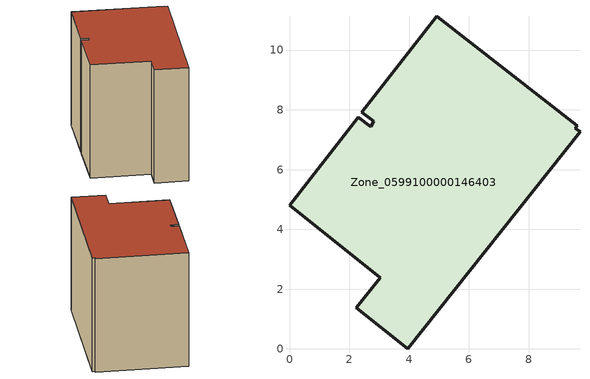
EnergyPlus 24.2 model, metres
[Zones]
Zone_0599100000146403
 floor ground (C_G): 9.72,7.26 3.95,0 2.23,1.37 3.04,2.39 0,4.81 2.29,7.75 2.72,7.43 2.82,7.61 2.42,7.92 4.93,11.14 9.62,7.47 9.56,7.39 z3.06
 wall outside (C_F): 3.04,2.39 2.23,1.37 3.95,0 9.72,7.26 9.56,7.39 9.62,7.47 4.93,11.14 2.42,7.92 2.82,7.61 2.72,7.43 2.29,7.75 0,4.81 3.04,2.39 z3.06:10.94
 roof outside (C_R): 3.95,0 9.72,7.26 9.56,7.39 9.62,7.47 4.93,11.14 2.42,7.92 2.82,7.61 2.72,7.43 2.29,7.75 0,4.81 3.04,2.39 2.23,1.37 z10.94
[BUILDING]
Pand.0599100000146403: North Axis=0; Terrain=City; Loads Convergence Tolerance Value=0.04; Temperature Convergence Tolerance Value=0.4; Solar Distribution=FullExterior; Maximum Number of Warmup Days=25; Minimum Number of Warmup Days=1
[Site:Location]
Rotterdam.The.Hague.AP_ZH_NLD Design_Conditions: Latitude=51.96; Longitude=4.45; Time Zone=1; Elevation=-4.5
[SITE:GROUNDTEMPERATURE:BUILDINGSURFACE]
18, 18, 18, 18, 18, 18, 18, 18, 18, 18, 18, 18
[MATERIAL] Thermal Absorptance=0.9; Solar Absorptance=0.7; Visible Absorptance=0.7
Name | Roughness | Thickness | Conductivity | Density | Specific Heat
G.TC.1946-1964 | MediumSmooth | 0.15 | 1 | 540 | 1210
F.TC.1946-1964 | Rough | 0.3 | 0.857143 | 1920 | 840
R.TC.1946-1964 | MediumRough | 0.2 | 0.235294 | 1500 | 1000
[CONSTRUCTION]
C_G: G.TC.1946-1964
C_F: F.TC.1946-1964
C_R: R.TC.1946-1964
[ZONE]
Zone_0599100000146403: Type=1; Multiplier=1; Ceiling Height=Autocalculate; Volume=Autocalculate; Floor Area=autocalculate; Part of Total Floor Area=Yes
[ZONEINFILTRATION:DESIGNFLOWRATE]
Infil_Zone_0599100000146403: Zone or ZoneList or Space or SpaceList=Zone_0599100000146403; Schedule=AlwaysOn; Design Flow Rate Calculation Method=Flow/Area; Flow Rate per Floor Area=0.003; Constant Term Coefficient=1; Temperature Term Coefficient=0; Velocity Term Coefficient=0; Velocity Squared Term Coefficient=0
[HVACTEMPLATE:ZONE:IDEALLOADSAIRSYSTEM]
Zone_0599100000146403: Maximum Heating Supply Air Temperature=50; Minimum Cooling Supply Air Temperature=13; Maximum Heating Supply Air Humidity Ratio=0.0156; Minimum Cooling Supply Air Humidity Ratio=0.0077; Heating Limit=NoLimit; Cooling Limit=NoLimit; Dehumidification Control Type=ConstantSensibleHeatRatio; Cooling Sensible Heat Ratio=0.7; Dehumidification Setpoint=60; Humidification Control Type=None; Humidification Setpoint=30; Outdoor Air Method=None; Outdoor Air Flow Rate per Person=0.00944; Outdoor Air Flow Rate per Zone Floor Area=0; Outdoor Air Flow Rate per Zone=0; Demand Controlled Ventilation Type=None; Outdoor Air Economizer Type=NoEconomizer; Heat Recovery Type=None; Sensible Heat Recovery Effectiveness=0.7; Latent Heat Recovery Effectiveness=0.65
[ZONECONTROL:THERMOSTAT]
ThermostatControl_Zone_0599100000146403: Zone or ZoneList=Zone_0599100000146403; Control Type Schedule=DualSetpointControlType; Control 1=Thermostat_Zone_0599100000146403; Temperature Difference Between Cutout And Setpoint=0
[THERMOSTATSETPOINT:DUALSETPOINT]
Thermostat_Zone_0599100000146403: Heating Setpoint Temperature Schedule=HeatingSetpoint_Zone_0599100000146403; Cooling Setpoint Temperature Schedule=CoolingSetpoint_Zone_0599100000146403
[SCHEDULE:COMPACT]
HeatingSetpoint_Zone_0599100000146403: Through: 12/31, For: AllDays, Until: 24:00, 21
CoolingSetpoint_Zone_0599100000146403: Through: 12/31, For: AllDays, Until: 24:00, 24
DualSetpointControlType: Through: 12/31, For: AllDays, Until: 24:00, 4
AlwaysOn: Through: 12/31, For: AllDays, Until: 24:00, 1
